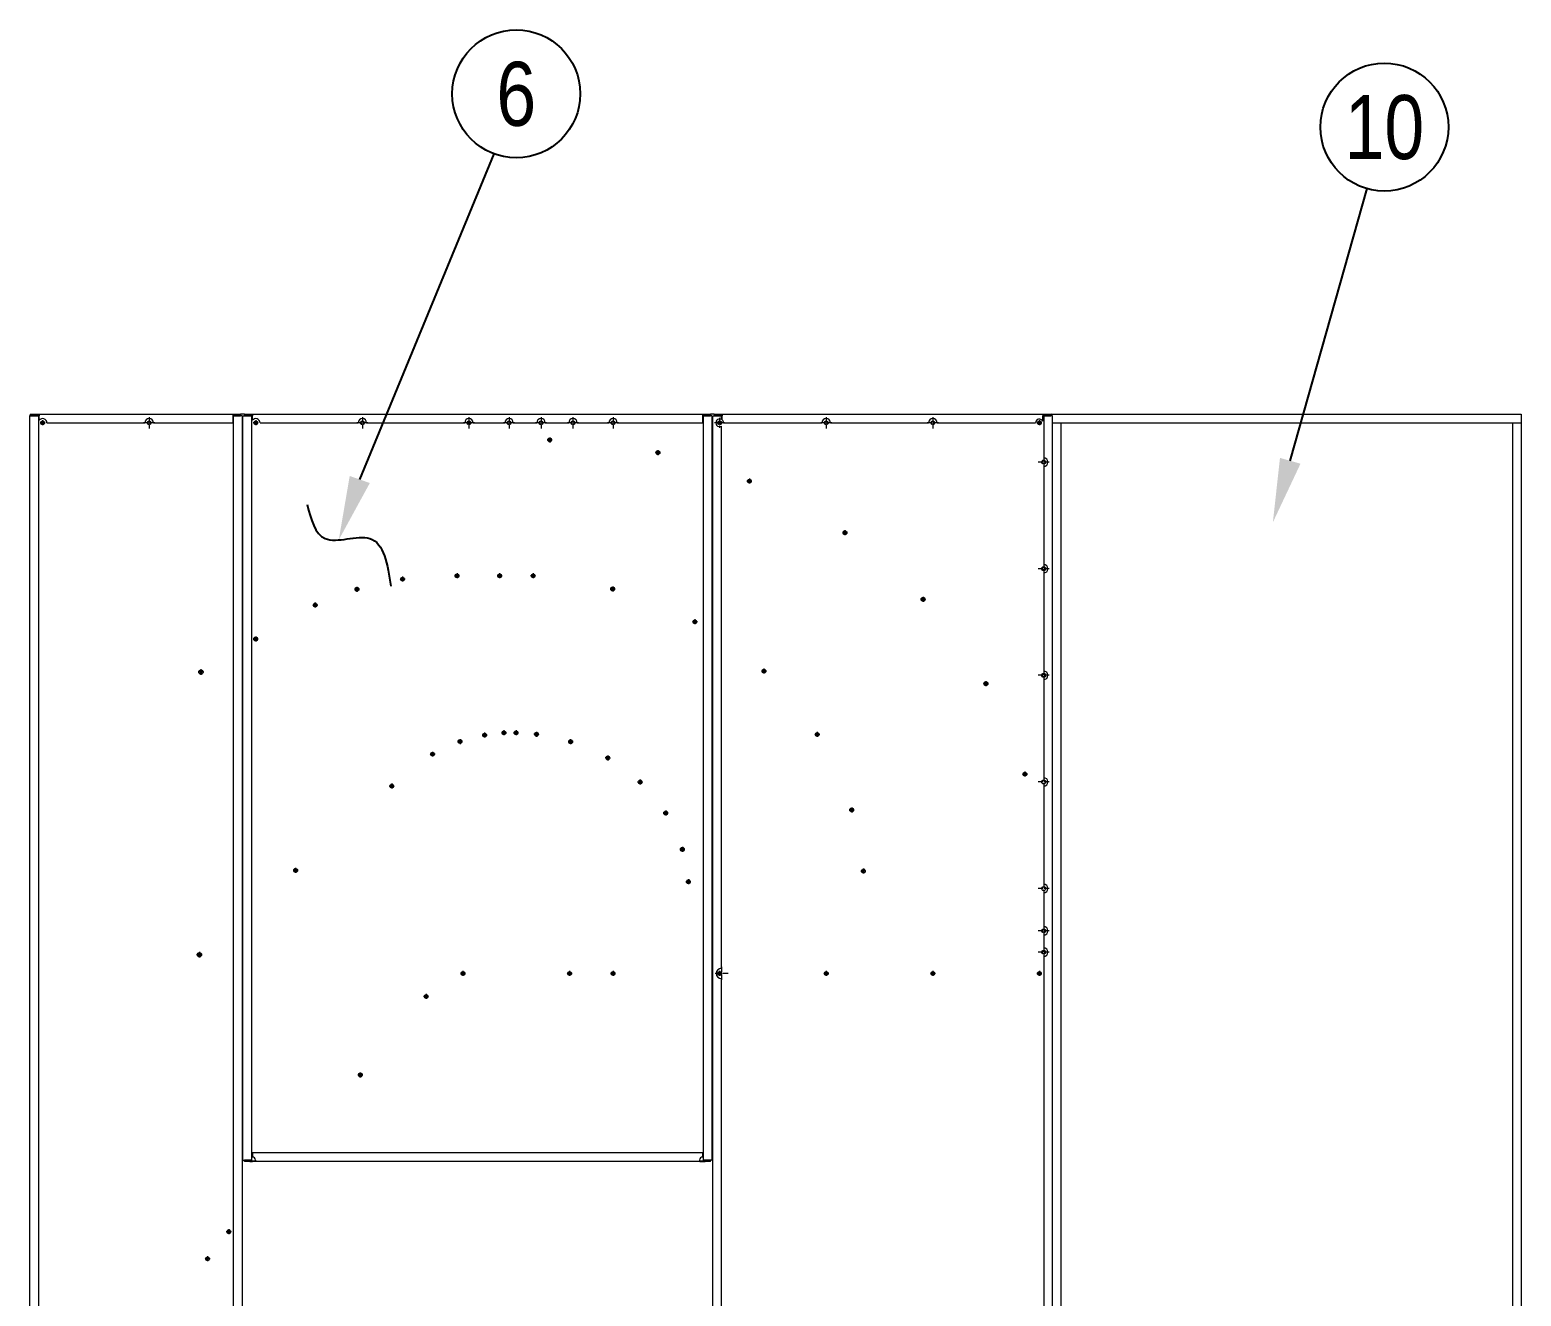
# Model space of a CAD drawing. Header units: millimetres. Extents: x 2739 to 32146, y 1792 to 22587.
# Drawn here: x 15834 to 19332, y 10907 to 13876 of the extents above; entities that cross this region are included whole.
import ezdxf
from ezdxf.enums import TextEntityAlignment as Align

# ---------------------------------------------------------------- set-up
doc = ezdxf.new("R2010")
doc.units = ezdxf.units.MM
doc.linetypes.add('DASHDOT', pattern=[18.5, 12, -3, 0.5, -3])
doc.layers.add('냉각탑_dim', color=1, linetype='Continuous')
doc.layers.add('냉각탑_text', color=3, linetype='Continuous')
doc.styles.get("Standard").update_dxf_attribs({"font": 'arial.ttf'})

# ---------------------------------------------------------------- blocks, each defined once
blk = doc.blocks.new('1')
at = {"color": 7, "lineweight": 20, "ltscale": 0.0875}
for p, q in [((15834.3, 12971.4), (15837.8, 12971.4)), ((15856.3, 12974.9), (15856.3, 12971.4)), ((16310.3, 12974.9), (16310.3, 12971.4)), ((16332.3, 12971.4), (16328.8, 12971.4)), ((16334.3, 12971.4), (16337.8, 12971.4)), ((16356.3, 12974.9), (16356.3, 12971.4)), ((17412.3, 12974.9), (17412.3, 12971.4)), ((17434.3, 12971.4), (17430.8, 12971.4)), ((17436.3, 12971.4), (17439.8, 12971.4)), ((17458.3, 12974.9), (17458.3, 12971.4)), ((18210.3, 12974.9), (18210.3, 12971.4)), ((18232.3, 12971.4), (18228.8, 12971.4)), ((16334.3, 11226.4), (16337.8, 11226.4)), ((17434.3, 11226.4), (17430.8, 11226.4))]:
    blk.add_line(p, q, dxfattribs=at)
at = {"color": 7, "lineweight": 20}
for p, q in [((15834.3, 9530.4), (15834.3, 12971.4)), ((15854.3, 12971.4), (15854.3, 9530.4)), ((15856.3, 12974.9), (16310.3, 12974.9)), ((15874.3, 12954.9), (16104.3, 12954.9)), ((16124.3, 12954.9), (16310.3, 12954.9)), ((16312.3, 9530.4), (16312.3, 12971.4)), ((16332.3, 12971.4), (16332.3, 9530.4)), ((16334.3, 11226.4), (16334.3, 12971.4)), ((16354.3, 12971.4), (16354.3, 11226.4)), ((16356.3, 12974.9), (17412.3, 12974.9)), ((16374.3, 12954.9), (16604.3, 12954.9)), ((16624.3, 12954.9), (16854.3, 12954.9)), ((16874.3, 12954.9), (16948.3, 12954.9)), ((16968.3, 12954.9), (17023.3, 12954.9)), ((17043.3, 12954.9), (17098.3, 12954.9)), ((17118.3, 12954.9), (17192.3, 12954.9)), ((17212.3, 12954.9), (17412.3, 12954.9)), ((17414.3, 11226.4), (17414.3, 12971.4)), ((17434.3, 12971.4), (17434.3, 11226.4)), ((17436.3, 9530.4), (17436.3, 12971.4)), ((17456.3, 11675.9), (17456.3, 12946.9)), ((17458.3, 12974.9), (18210.3, 12974.9)), ((17461.3, 12954.9), (17692.3, 12954.9)), ((17712.3, 12954.9), (17942.3, 12954.9)), ((17962.3, 12954.9), (18193.3, 12954.9)), ((18212.3, 12971.4), (18212.3, 12872.9)), ((18232.3, 12971.4), (18232.3, 9530.4)), ((18252.3, 12954.9), (18252.3, 9394.9)), ((18212.3, 12852.9), (18212.3, 12622.9)), ((18212.3, 12602.9), (18212.3, 12372.9)), ((18212.3, 12352.9), (18212.3, 12122.9)), ((18212.3, 12102.9), (18212.3, 11872.9)), ((18212.3, 11852.9), (18212.3, 11773.9)), ((18212.3, 11753.9), (18212.3, 11723.9)), ((18212.3, 11703.9), (18212.3, 9530.4)), ((17456.3, 9530.4), (17456.3, 11651.9)), ((17414.3, 11242.9), (16356.3, 11242.9)), ((17418.5, 11222.9), (16362.5, 11222.9))]:
    blk.add_line(p, q, dxfattribs=at)
at = {"color": 7, "lineweight": 20, "ltscale": 0.4625}
for p, q in [((15837.8, 12974.9), (15856.3, 12974.9)), ((15856.3, 12972.9), (15837.8, 12972.9)), ((16310.3, 12974.9), (16328.8, 12974.9)), ((16328.8, 12972.9), (16310.3, 12972.9)), ((16337.8, 12974.9), (16356.3, 12974.9)), ((16356.3, 12972.9), (16337.8, 12972.9)), ((17412.3, 12974.9), (17430.8, 12974.9)), ((17430.8, 12972.9), (17412.3, 12972.9)), ((17439.8, 12974.9), (17458.3, 12974.9)), ((17458.3, 12972.9), (17439.8, 12972.9)), ((18210.3, 12974.9), (18228.8, 12974.9)), ((18228.8, 12972.9), (18210.3, 12972.9))]:
    blk.add_line(p, q, dxfattribs=at)
at = {"color": 7, "lineweight": 20, "ltscale": 0.05}
for p, q in [((15837.8, 12974.9), (15837.8, 12972.9)), ((16328.8, 12974.9), (16328.8, 12972.9)), ((16337.8, 12974.9), (16337.8, 12972.9)), ((17430.8, 12974.9), (17430.8, 12972.9)), ((17439.8, 12974.9), (17439.8, 12972.9)), ((18228.8, 12974.9), (18228.8, 12972.9)), ((16334.3, 12934.9), (16332.3, 12934.9)), ((16334.3, 12934.9), (16332.3, 12934.9)), ((17436.3, 12934.9), (17434.3, 12934.9)), ((17436.3, 12934.9), (17434.3, 12934.9)), ((17434.3, 11716.9), (17436.3, 11716.9)), ((17436.3, 11688.9), (17434.3, 11688.9)), ((17436.3, 11686.9), (17434.3, 11686.9)), ((17436.3, 11684.9), (17434.3, 11684.9)), ((17436.3, 11642.9), (17434.3, 11642.9)), ((17434.3, 11565.3), (17436.3, 11565.3)), ((17434.3, 11563.3), (17436.3, 11563.3)), ((17436.3, 11561.3), (17434.3, 11561.3)), ((17436.3, 11559.7), (17434.3, 11559.7)), ((16337.8, 11222.9), (16337.8, 11224.9)), ((16350.1, 11222.9), (16350.1, 11224.9)), ((16362.5, 11222.9), (16362.5, 11224.9)), ((17406.1, 11222.9), (17406.1, 11224.9)), ((17418.5, 11222.9), (17418.5, 11224.9)), ((17430.8, 11222.9), (17430.8, 11224.9))]:
    blk.add_line(p, q, dxfattribs=at)
at = {"color": 7, "lineweight": 20, "ltscale": 0.0375}
for p, q in [((15837.8, 12972.9), (15837.8, 12971.4)), ((16328.8, 12972.9), (16328.8, 12971.4)), ((16337.8, 12971.4), (16337.8, 12972.9)), ((17430.8, 12971.4), (17430.8, 12972.9)), ((17439.8, 12972.9), (17439.8, 12971.4)), ((18228.8, 12972.9), (18228.8, 12971.4)), ((16337.8, 11226.4), (16337.8, 11224.9)), ((17430.8, 11226.4), (17430.8, 11224.9))]:
    blk.add_line(p, q, dxfattribs=at)
at = {"color": 7, "lineweight": 20, "ltscale": 0.4125}
for p, q in [((15837.8, 12971.4), (15854.3, 12971.4)), ((16310.3, 12971.4), (16310.3, 12954.9)), ((16312.3, 12971.4), (16328.8, 12971.4)), ((16337.8, 12971.4), (16354.3, 12971.4)), ((17412.3, 12971.4), (17412.3, 12954.9)), ((17414.3, 12971.4), (17430.8, 12971.4)), ((17439.8, 12971.4), (17456.3, 12971.4)), ((18212.3, 12971.4), (18228.8, 12971.4)), ((16354.3, 11226.4), (16337.8, 11226.4)), ((17430.8, 11226.4), (17414.3, 11226.4))]:
    blk.add_line(p, q, dxfattribs=at)
at = {"color": 7, "lineweight": 20, "ltscale": 0.2625}
for p, q in [((15856.3, 12960.9), (15856.3, 12971.4)), ((16356.3, 12960.9), (16356.3, 12971.4))]:
    blk.add_line(p, q, dxfattribs=at)
at = {"color": 7, "linetype": 'DASHDOT', "lineweight": 20, "ltscale": 0.2925}
for p, q in [((15870.2, 12954.9), (15858.5, 12954.9)), ((16370.2, 12954.9), (16358.5, 12954.9)), ((16842.2, 12596.2), (16830.5, 12596.2)), ((16607.4, 12564.7), (16595.7, 12564.7)), ((16714.4, 12588.5), (16702.7, 12588.5)), ((16509.5, 12527.6), (16497.8, 12527.6)), ((16369.9, 12448.1), (16358.2, 12448.1)), ((16906.8, 12222.7), (16895.1, 12222.7)), ((16849.1, 12207.7), (16837.4, 12207.7)), ((16689.1, 12103.2), (16677.4, 12103.2)), ((16463.6, 11905.5), (16451.9, 11905.5)), ((16856.2, 11663.9), (16844.5, 11663.9)), ((16769.7, 11609.9), (16758, 11609.9)), ((16615.4, 11426), (16603.7, 11426)), ((16306.9, 11058.3), (16295.2, 11058.3)), ((16257, 10994.9), (16245.3, 10994.9))]:
    blk.add_line(p, q, dxfattribs=at)
at = {"color": 7, "linetype": 'DASHDOT', "lineweight": 20, "ltscale": 0.292505}
for p, q in [((15864.3, 12960.8), (15864.3, 12949.1)), ((16364.3, 12960.8), (16364.3, 12949.1)), ((18202.3, 12960.8), (18202.3, 12949.1)), ((17053.7, 12920.8), (17053.7, 12909.1)), ((17394.2, 12494.3), (17394.2, 12482.6)), ((17556.2, 12378.6), (17556.2, 12366.9)), ((18076.8, 12349.3), (18076.8, 12337.6)), ((17102.7, 12213), (17102.7, 12201.3)), ((17789.4, 11909.8), (17789.4, 11898.1)), ((17379, 11884.8), (17379, 11873.1)), ((16850.3, 11669.8), (16850.3, 11658.1)), ((17100.3, 11669.8), (17100.3, 11658.1)), ((17202.3, 11669.8), (17202.3, 11658.1)), ((17452.3, 11669.8), (17452.3, 11658.1)), ((17702.3, 11669.8), (17702.3, 11658.1)), ((17952.3, 11669.8), (17952.3, 11658.1)), ((18202.3, 11669.8), (18202.3, 11658.1)), ((16763.8, 11615.8), (16763.8, 11604.1))]:
    blk.add_line(p, q, dxfattribs=at)
at = {"color": 7, "linetype": 'DASHDOT', "lineweight": 20}
for p, q in [((16127.3, 12954.9), (16101.3, 12954.9)), ((16114.3, 12967.9), (16114.3, 12941.9)), ((16627.3, 12954.9), (16601.3, 12954.9)), ((16614.3, 12967.9), (16614.3, 12941.9)), ((16877.3, 12954.9), (16851.3, 12954.9)), ((16864.3, 12967.9), (16864.3, 12941.9)), ((16971.3, 12954.9), (16945.3, 12954.9)), ((16958.3, 12967.9), (16958.3, 12941.9)), ((17046.3, 12954.9), (17020.3, 12954.9)), ((17033.3, 12967.9), (17033.3, 12941.9)), ((17121.3, 12954.9), (17095.3, 12954.9)), ((17108.3, 12967.9), (17108.3, 12941.9)), ((17215.3, 12954.9), (17189.3, 12954.9)), ((17202.3, 12967.9), (17202.3, 12941.9)), ((17464, 12954.9), (17440.6, 12954.9)), ((17452.3, 12966.6), (17452.3, 12943.2)), ((17715.3, 12954.9), (17689.3, 12954.9)), ((17702.3, 12967.9), (17702.3, 12941.9)), ((17965.3, 12954.9), (17939.3, 12954.9)), ((17952.3, 12967.9), (17952.3, 12941.9)), ((18212.3, 12875.9), (18212.3, 12849.9)), ((18225.3, 12862.9), (18199.3, 12862.9)), ((18225.3, 12612.9), (18199.3, 12612.9)), ((18212.3, 12625.9), (18212.3, 12599.9)), ((18225.3, 12362.9), (18199.3, 12362.9)), ((18212.3, 12375.9), (18212.3, 12349.9)), ((18225.3, 12112.9), (18199.3, 12112.9)), ((18212.3, 12125.9), (18212.3, 12099.9)), ((18225.3, 11862.9), (18199.3, 11862.9)), ((18212.3, 11875.9), (18212.3, 11849.9)), ((18225.3, 11763.9), (18199.3, 11763.9)), ((18212.3, 11776.9), (18212.3, 11750.9)), ((18212.3, 11726.9), (18212.3, 11700.9)), ((18225.3, 11713.9), (18199.3, 11713.9)), ((17471.9, 11663.9), (17440.7, 11663.9)), ((17456.3, 11679.5), (17456.3, 11648.3))]:
    blk.add_line(p, q, dxfattribs=at)
at = {"color": 7, "lineweight": 20, "ltscale": 0.224999}
for p, q in [((16337.8, 12974.9), (16328.8, 12974.9)), ((17439.8, 12974.9), (17430.8, 12974.9))]:
    blk.add_line(p, q, dxfattribs=at)
at = {"color": 7, "lineweight": 20, "ltscale": 0.13954}
blk.add_line((16867.1, 12953.8), (16861.5, 12953.8), dxfattribs=at)
at = {"color": 7, "lineweight": 20, "ltscale": 0.065314}
blk.add_line((16865.6, 12952.2), (16863, 12952.2), dxfattribs=at)
at = {"color": 7, "lineweight": 20, "ltscale": 0.074833}
blk.add_line((17030.7, 12953.5), (17030.7, 12956.4), dxfattribs=at)
at = {"color": 7, "lineweight": 20, "ltscale": 0.210944}
blk.add_line((17456.3, 12963), (17456.3, 12971.4), dxfattribs=at)
at = {"color": 7, "lineweight": 20, "ltscale": 0.244795}
blk.add_line((17458.3, 12961.7), (17458.3, 12971.4), dxfattribs=at)
at = {"color": 7, "linetype": 'DASHDOT', "lineweight": 20, "ltscale": 0.292499}
for p, q in [((18208.2, 12954.9), (18196.5, 12954.9)), ((17313.3, 12885.1), (17301.6, 12885.1)), ((17307.5, 12891), (17307.5, 12879.3)), ((17528, 12818.3), (17516.3, 12818.3)), ((17522.1, 12824.2), (17522.1, 12812.5)), ((17746.2, 12703.1), (17746.2, 12691.4)), ((17752, 12697.3), (17740.3, 12697.3)), ((16708.5, 12594.4), (16708.5, 12582.7)), ((16836.3, 12602.1), (16836.3, 12590.4)), ((16942.2, 12596.2), (16930.5, 12596.2)), ((16936.3, 12602.1), (16936.3, 12590.4)), ((17020.7, 12596.2), (17009, 12596.2)), ((17014.8, 12602.1), (17014.8, 12590.4)), ((16601.6, 12570.6), (16601.6, 12558.9)), ((17207.2, 12565.4), (17195.5, 12565.4)), ((17201.4, 12571.3), (17201.4, 12559.6)), ((16503.6, 12533.4), (16503.6, 12521.7)), ((17935.3, 12541.1), (17923.6, 12541.1)), ((17929.5, 12546.9), (17929.5, 12535.2)), ((17400, 12488.4), (17388.3, 12488.4)), ((16364.1, 12453.9), (16364.1, 12442.2)), ((18082.6, 12343.4), (18070.9, 12343.4)), ((16843.3, 12213.5), (16843.3, 12201.8)), ((16901, 12228.5), (16901, 12216.8)), ((16952.2, 12228.2), (16940.5, 12228.2)), ((16946.3, 12234.1), (16946.3, 12222.4)), ((16980.7, 12228.2), (16969, 12228.2)), ((16974.8, 12234.1), (16974.8, 12222.4)), ((17022.7, 12230.6), (17022.7, 12218.9)), ((17686.9, 12224.2), (17675.2, 12224.2)), ((17681, 12230.1), (17681, 12218.4)), ((16784.7, 12178), (16773, 12178)), ((16778.8, 12183.9), (16778.8, 12172.2)), ((17189.9, 12175.1), (17189.9, 12163.4)), ((16683.3, 12109.1), (16683.3, 12097.4)), ((17265.8, 12118.5), (17265.8, 12106.8)), ((18174.1, 12131.3), (18162.4, 12131.3)), ((18168.3, 12137.1), (18168.3, 12125.4)), ((17325.8, 12045.8), (17325.8, 12034.1)), ((17767.9, 12047.2), (17756.2, 12047.2)), ((17762.1, 12053.1), (17762.1, 12041.4)), ((17370.7, 11954.8), (17359, 11954.8)), ((17364.8, 11960.6), (17364.8, 11948.9)), ((16457.7, 11911.3), (16457.7, 11899.6)), ((17795.3, 11903.9), (17783.6, 11903.9)), ((17384.9, 11878.9), (17373.2, 11878.9)), ((17106.2, 11663.9), (17094.5, 11663.9)), ((17208.2, 11663.9), (17196.5, 11663.9)), ((17458.2, 11663.9), (17446.5, 11663.9)), ((17708.2, 11663.9), (17696.5, 11663.9)), ((17958.2, 11663.9), (17946.5, 11663.9)), ((18208.2, 11663.9), (18196.5, 11663.9)), ((16609.5, 11431.9), (16609.5, 11420.2)), ((16301, 11064.2), (16301, 11052.5)), ((16251.1, 11000.8), (16251.1, 10989.1))]:
    blk.add_line(p, q, dxfattribs=at)
at = {"color": 7, "lineweight": 20, "ltscale": 0.309422}
blk.add_line((18210.3, 12959.1), (18210.3, 12971.4), dxfattribs=at)
at = {"lineweight": 20}
for p, q in [((18228.8, 12974.9), (18232.3, 12974.9)), ((18232.3, 12974.9), (19332.3, 12974.9)), ((18232.3, 12971.4), (18232.3, 12974.9)), ((18232.3, 12954.9), (19332.3, 12954.9)), ((19312.3, 12954.9), (19312.3, 9394.9)), ((19332.3, 12974.9), (19332.3, 9374.9))]:
    blk.add_line(p, q, dxfattribs=at)
at = {"color": 7, "linetype": 'DASHDOT', "lineweight": 20, "ltscale": 0.292502}
for p, q in [((17059.6, 12914.9), (17047.9, 12914.9)), ((17562, 12372.7), (17550.3, 12372.7)), ((17028.5, 12224.7), (17016.8, 12224.7)), ((17108.5, 12207.2), (17096.8, 12207.2)), ((17195.7, 12169.2), (17184, 12169.2)), ((17271.7, 12112.6), (17260, 12112.6)), ((17331.7, 12040), (17320, 12040))]:
    blk.add_line(p, q, dxfattribs=at)
at = {"color": 7, "lineweight": 20, "ltscale": 0.05367}
for p, q in [((17434.3, 12874), (17436.3, 12873.3)), ((17436.3, 12830.3), (17434.3, 12831.1))]:
    blk.add_line(p, q, dxfattribs=at)
at = {"color": 7, "lineweight": 20, "ltscale": 0.057149}
for p, q in [((17434.3, 12489), (17436.3, 12487.9)), ((17436.3, 12442.2), (17434.3, 12443.3))]:
    blk.add_line(p, q, dxfattribs=at)
at = {"color": 7, "lineweight": 20, "ltscale": 0.058406}
for p, q in [((16332.3, 12452.3), (16334.3, 12453.5)), ((16334.3, 12406.7), (16332.3, 12405.5)), ((16334.3, 12406.7), (16332.3, 12405.5))]:
    blk.add_line(p, q, dxfattribs=at)
at = {"color": 7, "linetype": 'DASHDOT', "lineweight": 20, "ltscale": 0.325}
for p, q in [((16242.2, 12370.5), (16229.2, 12370.5)), ((16235.7, 12377), (16235.7, 12364)), ((16238.6, 11707.7), (16225.6, 11707.7)), ((16232.1, 11714.2), (16232.1, 11701.2))]:
    blk.add_line(p, q, dxfattribs=at)
at = {"color": 7, "lineweight": 20, "ltscale": 0.066501}
for p, q in [((16334.3, 11823.8), (16332.3, 11822.1)), ((16334.3, 11770.6), (16332.3, 11768.9)), ((16334.3, 11770.6), (16332.3, 11768.9))]:
    blk.add_line(p, q, dxfattribs=at)
at = {"color": 7, "linetype": 'DASHDOT', "lineweight": 20, "ltscale": 0.195001}
for p, q in [((16763.8, 11613.8), (16763.8, 11606)), ((16609.5, 11430), (16609.5, 11422.2)), ((16301, 11062.3), (16301, 11054.5))]:
    blk.add_line(p, q, dxfattribs=at)
at = {"color": 7, "linetype": 'DASHDOT', "lineweight": 20, "ltscale": 0.195}
for p, q in [((16767.7, 11609.9), (16759.9, 11609.9)), ((16613.4, 11426.1), (16605.6, 11426.1)), ((16304.9, 11058.4), (16297.1, 11058.4)), ((16253, 10994.9), (16245.2, 10994.9))]:
    blk.add_line(p, q, dxfattribs=at)
at = {"color": 7, "lineweight": 20, "ltscale": 0.2375}
for p, q in [((16356.3, 11242.9), (16356.3, 11233.4)), ((17412.3, 11242.9), (17412.3, 11233.4))]:
    blk.add_line(p, q, dxfattribs=at)
at = {"color": 7, "lineweight": 20, "ltscale": 0.307899}
for p, q in [((16337.8, 11224.9), (16350.1, 11224.9)), ((16350.1, 11222.9), (16337.8, 11222.9)), ((17418.5, 11224.9), (17430.8, 11224.9)), ((17430.8, 11222.9), (17418.5, 11222.9))]:
    blk.add_line(p, q, dxfattribs=at)
at = {"color": 7, "lineweight": 20, "ltscale": 0.154601}
for p, q in [((16350.1, 11224.9), (16362.5, 11224.9)), ((16350.1, 11222.9), (16356.3, 11222.9)), ((16362.5, 11222.9), (16356.3, 11222.9)), ((17406.1, 11224.9), (17412.3, 11224.9)), ((17406.1, 11222.9), (17412.3, 11222.9)), ((17412.3, 11224.9), (17418.5, 11224.9)), ((17412.3, 11222.9), (17418.5, 11222.9))]:
    blk.add_line(p, q, dxfattribs=at)
at = {"color": 7, "linetype": 'DASHDOT', "lineweight": 20, "ltscale": 0.194998}
blk.add_line((16249.1, 10998.8), (16249.1, 10991), dxfattribs=at)
at = {"color": 7, "lineweight": 20}
for centre, radius in [((15864.3, 12954.9), 4.5), ((15864.3, 12954.9), 3), ((16114.3, 12954.9), 4.5), ((16114.3, 12954.9), 3), ((16364.3, 12954.9), 4.5), ((16364.3, 12954.9), 3), ((16614.3, 12954.9), 4.5), ((16614.3, 12954.9), 3), ((16864.3, 12954.9), 4.5), ((16864.3, 12954.9), 3), ((16958.3, 12954.9), 4.5), ((16958.3, 12954.9), 3), ((17033.3, 12954.9), 4.5), ((17033.3, 12954.9), 3), ((17108.3, 12954.9), 4.5), ((17108.3, 12954.9), 3.3), ((17202.3, 12954.9), 4.5), ((17202.3, 12954.9), 3), ((17452.3, 12954.9), 4.5), ((17452.3, 12954.9), 3), ((17702.3, 12954.9), 4.5), ((17702.3, 12954.9), 3), ((17952.3, 12954.9), 4.5), ((17952.3, 12954.9), 3), ((18202.3, 12954.9), 4.5), ((18202.3, 12954.9), 3), ((17053.7, 12914.9), 4.5), ((17053.7, 12914.9), 3), ((17307.5, 12885.1), 4.5), ((17307.5, 12885.1), 3), ((18212.3, 12862.9), 4.5), ((18212.3, 12862.9), 3), ((17522.1, 12818.3), 4.5), ((17522.1, 12818.3), 3), ((17746.2, 12697.3), 4.5), ((17746.2, 12697.3), 3), ((16708.5, 12588.5), 4.5), ((16836.3, 12596.2), 4.5), ((16836.3, 12596.2), 3), ((16936.3, 12596.2), 4.5), ((16936.3, 12596.2), 3), ((17014.8, 12596.2), 4.5), ((17014.8, 12596.2), 3), ((18212.3, 12612.9), 4.5), ((18212.3, 12612.9), 3), ((16601.6, 12564.7), 4.5), ((16601.6, 12564.7), 3), ((16708.5, 12588.5), 3), ((17201.4, 12565.4), 4.5), ((17201.4, 12565.4), 3), ((16503.6, 12527.6), 4.5), ((16503.6, 12527.6), 3), ((17929.5, 12541.1), 4.5), ((17929.5, 12541.1), 3), ((17394.2, 12488.4), 4.5), ((17394.2, 12488.4), 3), ((16364.1, 12448.1), 4.5), ((16364.1, 12448.1), 3), ((16235.7, 12370.5), 5), ((16235.7, 12370.5), 3), ((17556.2, 12372.7), 4.5), ((17556.2, 12372.7), 3), ((18212.3, 12362.9), 4.5), ((18212.3, 12362.9), 3), ((18076.8, 12343.4), 4.5), ((18076.8, 12343.4), 3), ((16843.3, 12207.7), 4.5), ((16843.3, 12207.7), 3), ((16901, 12222.7), 4.5), ((16901, 12222.7), 3), ((16946.3, 12228.2), 4.5), ((16946.3, 12228.2), 3), ((16974.8, 12228.2), 4.5), ((16974.8, 12228.2), 3), ((17022.7, 12224.7), 4.5), ((17022.7, 12224.7), 3), ((17102.7, 12207.2), 4.5), ((17102.7, 12207.2), 3), ((17681, 12224.2), 4.5), ((17681, 12224.2), 3), ((16778.8, 12178), 4.5), ((16778.8, 12178), 3), ((17189.9, 12169.2), 4.5), ((17189.9, 12169.2), 3), ((16683.3, 12103.2), 4.5), ((16683.3, 12103.2), 3), ((17265.8, 12112.6), 4.5), ((17265.8, 12112.6), 3), ((18168.3, 12131.3), 4.5), ((18168.3, 12131.3), 3), ((18212.3, 12112.9), 4.5), ((17325.8, 12040), 4.5), ((17325.8, 12040), 3), ((17762.1, 12047.2), 4.5), ((17762.1, 12047.2), 3), ((17364.8, 11954.8), 4.5), ((17364.8, 11954.8), 3), ((16457.7, 11905.5), 4.5), ((16457.7, 11905.5), 3), ((17789.4, 11903.9), 4.5), ((17789.4, 11903.9), 3), ((17379, 11878.9), 4.5), ((17379, 11878.9), 3), ((18212.3, 11862.9), 4.5), ((18212.3, 11763.9), 4.5), ((18212.3, 11763.9), 3), ((18212.3, 11713.9), 4.5), ((16232.1, 11707.7), 5), ((16232.1, 11707.7), 3), ((18212.3, 11713.9), 3), ((16850.3, 11663.9), 4.5), ((16850.3, 11663.9), 3), ((17100.3, 11663.9), 4.5), ((17100.3, 11663.9), 3), ((17202.3, 11663.9), 4.5), ((17202.3, 11663.9), 3), ((17452.3, 11663.9), 4.5), ((17452.3, 11663.9), 3), ((17702.3, 11663.9), 4.5), ((17702.3, 11663.9), 3), ((17952.3, 11663.9), 4.5), ((17952.3, 11663.9), 3), ((18202.3, 11663.9), 4.5), ((18202.3, 11663.9), 3), ((16763.8, 11609.9), 4.5), ((16763.8, 11609.9), 3), ((16609.5, 11426), 4.5), ((16609.5, 11426.1), 3), ((16301, 11058.3), 4.5), ((16301, 11058.4), 3), ((16251.1, 10994.9), 4.5)]:
    blk.add_circle(centre, radius, dxfattribs=at)
for centre, radius, start, end in [((15837.8, 12971.4), 3.5, 90, 180), ((15837.8, 12971.4), 1.5, 90, 180), ((15864.3, 12954.9), 10, 0, 143.1301), ((16114.3, 12954.9), 10, 0, 180), ((16364.3, 12954.9), 10, 0, 143.1301), ((16614.3, 12954.9), 10, 0, 180), ((16864.3, 12954.9), 10, 0, 180), ((16958.3, 12954.9), 10, 0, 180), ((17033.3, 12954.9), 10, 0, 180), ((17108.3, 12954.9), 10, 0, 180), ((17202.3, 12954.9), 10, 0, 180), ((17452.3, 12954.9), 9, 63.6122, 296.3878), ((17452.3, 12954.9), 9, 0, 48.1897), ((17702.3, 12954.9), 10, 0, 180), ((17952.3, 12954.9), 10, 0, 180), ((18202.3, 12954.9), 9, 27.266, 180), ((18228.8, 12971.4), 3.5, 0, 90), ((18228.8, 12971.4), 1.5, 0, 90), ((18228.8, 12938.4), 3.5, 359.7619, 0), ((18228.8, 12929.4), 3.5, 0, 0.2381), ((18212.3, 12862.9), 10, 270, 90), ((18212.3, 12612.9), 10, 270, 90), ((18212.3, 12362.9), 10, 270, 90), ((18212.3, 12112.9), 10, 270, 90), ((18212.3, 11862.9), 10, 270, 90), ((18228.8, 11796.4), 3.5, 359.762, 0), ((18212.3, 11763.9), 10, 270, 90), ((18228.8, 11787.4), 3.5, 0, 0.238), ((18212.3, 11713.9), 10, 270, 90), ((18228.8, 11690.4), 3.5, 359.762, 0), ((17456.3, 11663.9), 12, 90, 270), ((18228.8, 11681.4), 3.5, 0, 0.2381), ((18228.8, 11646.4), 3.5, 359.7619, 0), ((16356.3, 11226.4), 7, 0, 90), ((17412.3, 11226.4), 7, 90, 180), ((16249.1, 10994.9), 3, 235.822, 127.0122)]:
    blk.add_arc(centre, radius, start, end, dxfattribs=at)
for points, knots in [([(16363.3, 11226.4), (16363.3, 11225.9), (16363.3, 11225.4), (16363.2, 11224.8), (16363.1, 11224), (16362.9, 11223.3), (16362.8, 11223.1), (16362.7, 11223), (16362.5, 11223), (16362.5, 11222.9), (16362.5, 11222.9), (16362.5, 11222.9)], [0, 0, 0, 0, 0, 0, 5.016208, 5.016208, 5.016208, 8.965092, 8.965092, 8.965092, 9.470029, 9.470029, 9.470029, 9.470029, 9.470029, 9.470029]), ([(16363.3, 11226.4), (16363.3, 11226), (16363.2, 11225.6), (16363.1, 11225.2), (16362.9, 11225), (16362.6, 11225), (16362.6, 11224.9), (16362.5, 11224.9), (16362.5, 11224.9)], [0, 0, 0, 0, 0, 0, 7.946312, 7.946312, 7.946312, 8.807471, 8.807471, 8.807471, 8.807471, 8.807471, 8.807471]), ([(17405.3, 11226.4), (17405.3, 11225.9), (17405.3, 11225.4), (17405.4, 11224.8), (17405.5, 11224), (17405.7, 11223.3), (17405.8, 11223.1), (17405.9, 11223), (17406.1, 11223), (17406.1, 11222.9), (17406.1, 11222.9), (17406.1, 11222.9)], [0, 0, 0, 0, 0, 0, 5.016208, 5.016208, 5.016208, 8.965092, 8.965092, 8.965092, 9.470029, 9.470029, 9.470029, 9.470029, 9.470029, 9.470029]), ([(17405.3, 11226.4), (17405.3, 11226), (17405.4, 11225.6), (17405.5, 11225.2), (17405.7, 11225), (17406, 11225), (17406.1, 11224.9), (17406.1, 11224.9), (17406.1, 11224.9)], [0, 0, 0, 0, 0, 0, 7.946312, 7.946312, 7.946312, 8.807471, 8.807471, 8.807471, 8.807471, 8.807471, 8.807471])]:
    blk.add_open_spline(points, degree=5, knots=knots, dxfattribs=at)
at = {"layer": '냉각탑_dim', "lineweight": -3}
blk.add_spline([(16484.6, 12763.5), (16526.9, 12683.8), (16631.5, 12683.8), (16681.3, 12571.9)], degree=3, dxfattribs=at)
for points in [[(18814.7, 12859.1), (18749.9, 12721.6), (18766.6, 12872.7)], [(16631.8, 12813.8), (16558.9, 12680.4), (16584.6, 12830.3)]]:
    blk.add_solid(points, dxfattribs=at)

msp = doc.modelspace()

# ---------------------------------------------------------------- linework, layer by layer
at = {"layer": '냉각탑_dim', "linetype": 'ByBlock', "lineweight": -3}
for points in [[(16608.2, 12822), (16923.1, 13585.7)], [(18790.7, 12865.9), (18970.8, 13504)]]:
    msp.add_lwpolyline(points, dxfattribs=at)
for centre in [(16975.3, 13726.4), (19011.5, 13648.4)]:
    msp.add_circle(centre, 150, dxfattribs=at)

# ---------------------------------------------------------------- block references
msp.add_blockref('1', (0, 0))

# ---------------------------------------------------------------- texts
at = {"layer": '냉각탑_text', "width": 0.8}
for s, p in [('6', (16975.3, 13726.4)), ('10', (19011.5, 13648.4))]:
    msp.add_text(s, height=150, dxfattribs=at).set_placement(p, align=Align.MIDDLE_CENTER)

doc.saveas('drawing.dxf')
